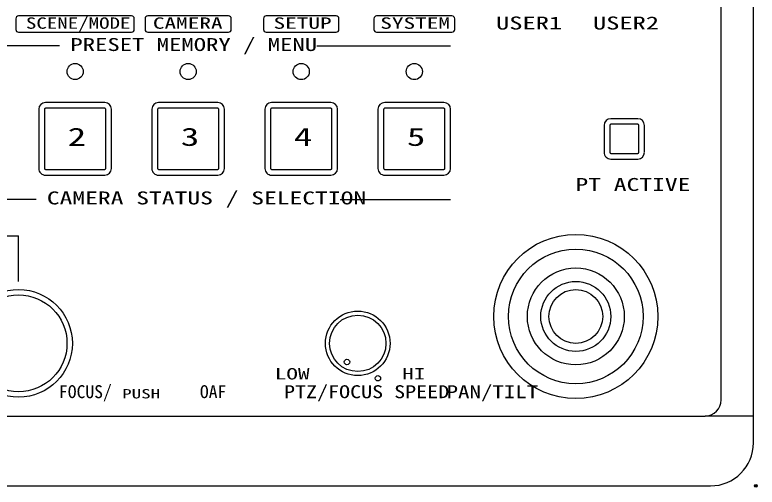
# Model space of a CAD drawing. Units: millimetres, scale not verified. Extents: x -63 to 63, y -56 to 57.
# Drawn here: x -30.08 to -2.51, y -6.27 to 11.28 of the extents above; entities that cross this region are included whole.
import ezdxf
from ezdxf.enums import TextEntityAlignment as Align

# ---------------------------------------------------------------- set-up
doc = ezdxf.new("R2010")
doc.units = ezdxf.units.MM
doc.header["$LTSCALE"] = 0.189787
doc.header["$PDMODE"] = 32
doc.header["$PDSIZE"] = 0.0949
doc.layers.add('0-2_GAIKEI', color=1, linetype='Continuous')
doc.layers.add('0-3_WAKU', color=7, linetype='Continuous')
doc.styles.add('ＭＳ ゴシック', font='')
doc.styles.get('ＭＳ ゴシック').set_extended_font_data('MS Gothic')

msp = doc.modelspace()

# ---------------------------------------------------------------- linework, layer by layer
at = {"layer": '0-2_GAIKEI', "color": 7}
for p, q in [((-2.6464, -4.6291), (-2.6464, 27.571)), ((-43.0429, -6.2256), (-4.2429, -6.2256))]:
    msp.add_line(p, q, dxfattribs=at)
at = {"layer": '0-2_GAIKEI'}
for p, q in [((-3.8429, -3.0291), (-3.8429, 25.971)), ((-30.0429, 11.1348), (-30.0429, 10.7348)), ((-25.7429, 11.2348), (-29.9429, 11.2348)), ((-25.6429, 10.7348), (-25.6429, 11.1348)), ((-25.2429, 11.1348), (-25.2429, 10.7348)), ((-22.1429, 11.2348), (-25.1429, 11.2348)), ((-22.0429, 10.7348), (-22.0429, 11.1348)), ((-20.8429, 11.1348), (-20.8429, 10.7348)), ((-18.1429, 11.2348), (-20.7429, 11.2348)), ((-18.0429, 10.7348), (-18.0429, 11.1348)), ((-16.7429, 11.1348), (-16.7429, 10.7348)), ((-13.8429, 11.2348), (-16.6429, 11.2348)), ((-13.7429, 10.7348), (-13.7429, 11.1348)), ((-29.9429, 10.6348), (-25.7429, 10.6348)), ((-25.1429, 10.6348), (-22.1429, 10.6348)), ((-20.7429, 10.6348), (-18.1429, 10.6348)), ((-16.6429, 10.6348), (-13.8429, 10.6348)), ((-28.4179, 10.1206), (-33.3922, 10.1206)), ((-18.8679, 10.1206), (-13.8922, 10.1206)), ((-26.7424, 8.0204), (-28.9424, 8.0206)), ((-22.5424, 8.0204), (-24.7424, 8.0206)), ((-18.3426, 8.0204), (-20.5426, 8.0206)), ((-14.1424, 8.0204), (-16.3424, 8.0206)), ((-29.1924, 7.7706), (-29.1926, 5.5706)), ((-28.9829, 7.7499), (-28.9829, 5.592)), ((-26.7639, 7.811), (-28.9219, 7.811)), ((-26.7029, 5.592), (-26.7029, 7.7499)), ((-26.4926, 5.5704), (-26.4924, 7.7704)), ((-24.9924, 7.7706), (-24.9926, 5.5706)), ((-24.7822, 7.7623), (-24.7829, 7.7499)), ((-24.7829, 7.7499), (-24.7829, 5.592)), ((-24.7797, 7.7743), (-24.7822, 7.7623)), ((-24.7749, 7.7858), (-24.7797, 7.7743)), ((-24.7676, 7.7957), (-24.7749, 7.7858)), ((-24.7577, 7.803), (-24.7676, 7.7957)), ((-24.7463, 7.8077), (-24.7577, 7.803)), ((-24.7342, 7.8102), (-24.7463, 7.8077)), ((-24.7219, 7.811), (-24.7342, 7.8102)), ((-22.5639, 7.811), (-24.7219, 7.811)), ((-22.5516, 7.8102), (-22.5639, 7.811)), ((-22.5395, 7.8077), (-22.5516, 7.8102)), ((-22.5281, 7.803), (-22.5395, 7.8077)), ((-22.5182, 7.7956), (-22.5281, 7.803)), ((-22.5108, 7.7858), (-22.5182, 7.7956)), ((-22.5061, 7.7744), (-22.5108, 7.7858)), ((-22.5036, 7.7623), (-22.5061, 7.7744)), ((-22.5029, 7.7499), (-22.5036, 7.7623)), ((-22.5029, 5.592), (-22.5029, 7.7499)), ((-22.2926, 5.5704), (-22.2924, 7.7704)), ((-20.7927, 7.7706), (-20.7929, 5.5706)), ((-20.5831, 7.7499), (-20.5831, 5.592)), ((-18.3642, 7.811), (-20.5221, 7.811)), ((-18.3031, 5.592), (-18.3031, 7.7499)), ((-18.0929, 5.5704), (-18.0927, 7.7704)), ((-16.5924, 7.7706), (-16.5926, 5.5706)), ((-16.3821, 7.7623), (-16.3829, 7.7499)), ((-16.3829, 7.7499), (-16.3829, 5.592)), ((-16.3797, 7.7743), (-16.3821, 7.7623)), ((-16.3749, 7.7858), (-16.3797, 7.7743)), ((-16.3675, 7.7957), (-16.3749, 7.7858)), ((-16.3577, 7.803), (-16.3675, 7.7957)), ((-16.3463, 7.8077), (-16.3577, 7.803)), ((-16.3342, 7.8102), (-16.3463, 7.8077)), ((-16.3218, 7.811), (-16.3342, 7.8102)), ((-14.1639, 7.811), (-16.3218, 7.811)), ((-14.1516, 7.8102), (-14.1639, 7.811)), ((-14.1395, 7.8077), (-14.1516, 7.8102)), ((-14.128, 7.803), (-14.1395, 7.8077)), ((-14.1182, 7.7956), (-14.128, 7.803)), ((-14.1108, 7.7858), (-14.1182, 7.7956)), ((-14.1061, 7.7744), (-14.1108, 7.7858)), ((-14.1036, 7.7623), (-14.1061, 7.7744)), ((-14.1029, 7.7499), (-14.1036, 7.7623)), ((-14.1029, 5.592), (-14.1029, 7.7499)), ((-13.8926, 5.5704), (-13.8924, 7.7704)), ((-7.9829, 7.171), (-7.9829, 6.171)), ((-6.9429, 7.211), (-7.9429, 7.211)), ((-6.9424, 7.4186), (-7.9424, 7.4187)), ((-6.9029, 6.171), (-6.9029, 7.171)), ((-8.1924, 7.1687), (-8.1925, 6.1687)), ((-6.6925, 6.1686), (-6.6924, 7.1686)), ((-7.9429, 6.131), (-6.9429, 6.131)), ((-7.9426, 5.9187), (-6.9426, 5.9186)), ((-28.9219, 5.531), (-26.7639, 5.531)), ((-24.7829, 5.592), (-24.7821, 5.5796)), ((-24.7821, 5.5796), (-24.7797, 5.5675)), ((-24.7797, 5.5675), (-24.7749, 5.5561)), ((-24.7749, 5.5561), (-24.7676, 5.5463)), ((-24.7676, 5.5463), (-24.7577, 5.5389)), ((-24.7577, 5.5389), (-24.7463, 5.5342)), ((-24.7463, 5.5342), (-24.7342, 5.5317)), ((-24.7342, 5.5317), (-24.7219, 5.531)), ((-24.7219, 5.531), (-22.5639, 5.531)), ((-22.5639, 5.531), (-22.5515, 5.5317)), ((-22.5515, 5.5317), (-22.5395, 5.5342)), ((-22.5395, 5.5342), (-22.5281, 5.5389)), ((-22.5281, 5.5389), (-22.5182, 5.5462)), ((-22.5182, 5.5462), (-22.5109, 5.5561)), ((-22.5109, 5.5561), (-22.5061, 5.5676)), ((-22.5061, 5.5676), (-22.5036, 5.5796)), ((-22.5036, 5.5796), (-22.5029, 5.592)), ((-16.3829, 5.592), (-16.3821, 5.5796)), ((-16.3821, 5.5796), (-16.3796, 5.5675)), ((-16.3796, 5.5675), (-16.3749, 5.5561)), ((-16.3749, 5.5561), (-16.3676, 5.5463)), ((-16.3676, 5.5463), (-16.3577, 5.5389)), ((-16.3577, 5.5389), (-16.3463, 5.5342)), ((-16.3463, 5.5342), (-16.3342, 5.5317)), ((-16.3342, 5.5317), (-16.3218, 5.531)), ((-16.3218, 5.531), (-14.1639, 5.531)), ((-14.1639, 5.531), (-14.1515, 5.5317)), ((-14.1515, 5.5317), (-14.1395, 5.5342)), ((-14.1395, 5.5342), (-14.1281, 5.5389)), ((-14.1281, 5.5389), (-14.1182, 5.5462)), ((-14.1182, 5.5462), (-14.1108, 5.5561)), ((-14.1108, 5.5561), (-14.1061, 5.5676)), ((-14.1061, 5.5676), (-14.1036, 5.5796)), ((-14.1036, 5.5796), (-14.1029, 5.592)), ((-28.9426, 5.3206), (-26.7426, 5.3204)), ((-24.7426, 5.3206), (-22.5426, 5.3204)), ((-20.5429, 5.3206), (-18.3429, 5.3204)), ((-16.3426, 5.3206), (-14.1426, 5.3204)), ((-29.2929, 4.4206), (-33.3927, 4.4206)), ((-17.9929, 4.4206), (-13.8926, 4.4206)), ((-31.0429, 3.071), (-29.9429, 3.071)), ((-29.9429, 1.371), (-29.9429, 3.071)), ((-42.8429, -3.6291), (-4.4429, -3.6291)), ((-2.6464, -3.6291), (-4.4429, -3.6291))]:
    msp.add_line(p, q, dxfattribs=at)
for points in [[(-28.9219, 7.811), (-28.9342, 7.8102), (-28.9463, 7.8077), (-28.9577, 7.803), (-28.9676, 7.7957), (-28.9749, 7.7858), (-28.9797, 7.7743), (-28.9822, 7.7623), (-28.9829, 7.7499)], [(-26.7029, 7.7499), (-26.7036, 7.7623), (-26.7061, 7.7744), (-26.7108, 7.7858), (-26.7182, 7.7956), (-26.7281, 7.803), (-26.7395, 7.8077), (-26.7516, 7.8102), (-26.7639, 7.811)], [(-20.5221, 7.811), (-20.5345, 7.8102), (-20.5466, 7.8077), (-20.558, 7.803), (-20.5678, 7.7957), (-20.5752, 7.7858), (-20.5799, 7.7743), (-20.5824, 7.7623), (-20.5831, 7.7499)], [(-18.3031, 7.7499), (-18.3039, 7.7623), (-18.3064, 7.7744), (-18.3111, 7.7858), (-18.3184, 7.7956), (-18.3283, 7.803), (-18.3398, 7.8077), (-18.3518, 7.8102), (-18.3642, 7.811)], [(-28.9829, 5.592), (-28.9822, 5.5796), (-28.9797, 5.5675), (-28.9749, 5.5561), (-28.9676, 5.5463), (-28.9577, 5.5389), (-28.9463, 5.5342), (-28.9342, 5.5317), (-28.9219, 5.531)], [(-26.7639, 5.531), (-26.7516, 5.5317), (-26.7395, 5.5342), (-26.7281, 5.5389), (-26.7182, 5.5462), (-26.7109, 5.5561), (-26.7061, 5.5676), (-26.7036, 5.5796), (-26.7029, 5.592)], [(-20.5831, 5.592), (-20.5824, 5.5796), (-20.5799, 5.5675), (-20.5752, 5.5561), (-20.5679, 5.5463), (-20.558, 5.5389), (-20.5465, 5.5342), (-20.5345, 5.5317), (-20.5221, 5.531)], [(-20.5221, 5.531), (-18.3642, 5.531), (-18.3518, 5.5317), (-18.3397, 5.5342), (-18.3283, 5.5389), (-18.3185, 5.5462), (-18.3111, 5.5561), (-18.3064, 5.5676), (-18.3039, 5.5796), (-18.3031, 5.592)]]:
    msp.add_lwpolyline(points, dxfattribs=at)
for centre, radius in [((-27.8424, 9.1706), 0.3), ((-23.6424, 9.1702), 0.3), ((-19.4424, 9.1698), 0.3), ((-15.2424, 9.1695), 0.3), ((-9.2431, 0.0688), 3.05), ((-9.2429, 0.071), 2.5), ((-9.2429, 0.071), 1.8), ((-9.2429, 0.071), 1.3), ((-29.9429, -0.929), 2), ((-29.9429, -0.929), 1.7988), ((-9.2429, 0.071), 1), ((-17.3429, -0.929), 1.2), ((-17.3429, -0.929), 1.0484), ((-17.7429, -1.6219), 0.1), ((-17.7429, -1.6219), 0.1), ((-16.5929, -2.2281), 0.1), ((-16.5929, -2.2281), 0.1)]:
    msp.add_circle(centre, radius, dxfattribs=at)
for centre, radius, start, end in [((-29.9429, 11.1348), 0.1, 90, 180), ((-25.7429, 11.1348), 0.1, 0, 90), ((-25.1429, 11.1348), 0.1, 90, 180), ((-22.1429, 11.1348), 0.1, 0, 90), ((-20.7429, 11.1348), 0.1, 90, 180), ((-18.1429, 11.1348), 0.1, 0, 90), ((-16.6429, 11.1348), 0.1, 90, 180), ((-13.8429, 11.1348), 0.1, 0, 90), ((-29.9429, 10.7348), 0.1, 180, 270), ((-25.7429, 10.7348), 0.1, 270, 0), ((-25.1429, 10.7348), 0.1, 180, 270), ((-22.1429, 10.7348), 0.1, 270, 0), ((-20.7429, 10.7348), 0.1, 180, 270), ((-18.1429, 10.7348), 0.1, 270, 0), ((-16.6429, 10.7348), 0.1, 180, 270), ((-13.8429, 10.7348), 0.1, 270, 0), ((-28.9424, 7.7706), 0.25, 89.99478, 179.99478), ((-26.7424, 7.7704), 0.25, 359.99478, 89.99478), ((-24.7424, 7.7706), 0.25, 89.99478, 179.99478), ((-22.5424, 7.7704), 0.25, 359.99478, 89.99478), ((-20.5427, 7.7706), 0.25, 89.99478, 179.99478), ((-18.3427, 7.7704), 0.25, 359.99478, 89.99478), ((-16.3424, 7.7706), 0.25, 89.99478, 179.99478), ((-14.1424, 7.7704), 0.25, 359.99478, 89.99478), ((-7.9424, 7.1687), 0.25, 89.99478, 179.99478), ((-7.9429, 7.171), 0.04, 90, 180), ((-6.9429, 7.171), 0.04, 0, 90), ((-6.9424, 7.1686), 0.25, 359.99478, 89.99478), ((-7.9425, 6.1687), 0.25, 179.99478, 269.99478), ((-7.9429, 6.171), 0.04, 180, 270), ((-6.9429, 6.171), 0.04, 270, 0), ((-6.9425, 6.1686), 0.25, 269.99478, 359.99478), ((-28.9426, 5.5706), 0.25, 179.99478, 269.99478), ((-26.7426, 5.5704), 0.25, 269.99478, 359.99478), ((-24.7426, 5.5706), 0.25, 179.99478, 269.99478), ((-22.5426, 5.5704), 0.25, 269.99478, 359.99478), ((-20.5429, 5.5706), 0.25, 179.99478, 269.99478), ((-18.3429, 5.5704), 0.25, 269.99478, 359.99478), ((-16.3426, 5.5706), 0.25, 179.99478, 269.99478), ((-14.1426, 5.5704), 0.25, 269.99478, 359.99478), ((-4.4429, -3.0291), 0.6, 270, 0)]:
    msp.add_arc(centre, radius, start, end, dxfattribs=at)
at = {"layer": '0-2_GAIKEI', "color": 7}
msp.add_arc((-4.2429, -4.6291), 1.5965, 270, 0, dxfattribs=at)
at = {"layer": '0-3_WAKU'}
msp.add_point((-2.5538, -6.2256), dxfattribs=at)

# ---------------------------------------------------------------- texts
at = {"layer": '0-2_GAIKEI', "style": 'ＭＳ ゴシック'}
for s, height, width, p in [('SCENE/MODE', 0.423, 1.35, (-29.6699, 10.633)), ('CAMERA', 0.423, 1.5, (-24.9533, 10.633)), ('SETUP', 0.423, 1.5, (-20.4711, 10.633)), ('SYSTEM', 0.423, 1.5, (-16.5055, 10.633)), ('USER1', 0.4814, 1.5, (-12.2059, 10.5889)), ('USER2', 0.4814, 1.5, (-8.6059, 10.5889)), ('PRESET MEMORY / MENU', 0.4811, 1.4, (-28.0179, 9.7889)), ('2', 0.6734, 1.5, (-28.1168, 6.2063)), ('3', 0.6734, 1.5, (-23.9168, 6.2063)), ('4', 0.6734, 1.5, (-19.7168, 6.2063)), ('5', 0.6734, 1.5, (-15.5168, 6.2063)), ('PT ACTIVE', 0.4814, 1.45, (-9.2581, 4.5889)), ('CAMERA STATUS / SELECTION', 0.4811, 1.45, (-28.8929, 4.0889)), ('LOW', 0.423, 1.5, (-20.4277, -2.3993)), ('HI', 0.423, 1.5, (-15.6929, -2.3993)), ('PTZ/FOCUS SPEED', 0.4811, 1.25, (-20.082, -3.1111)), ('PAN/TILT', 0.4811, 1.3, (-14.0429, -3.1111)), ('PUSH', 0.3464, 1.5, (-26.0954, -3.0793))]:
    msp.add_text(s, height=height, dxfattribs=dict(at, width=width)).set_placement(p, align=Align.BOTTOM_LEFT)
msp.add_text('FOCUS/          OAF', height=0.4811, dxfattribs=at).set_placement((-28.4429, -3.1091), align=Align.BOTTOM_LEFT)

doc.saveas('drawing.dxf')
